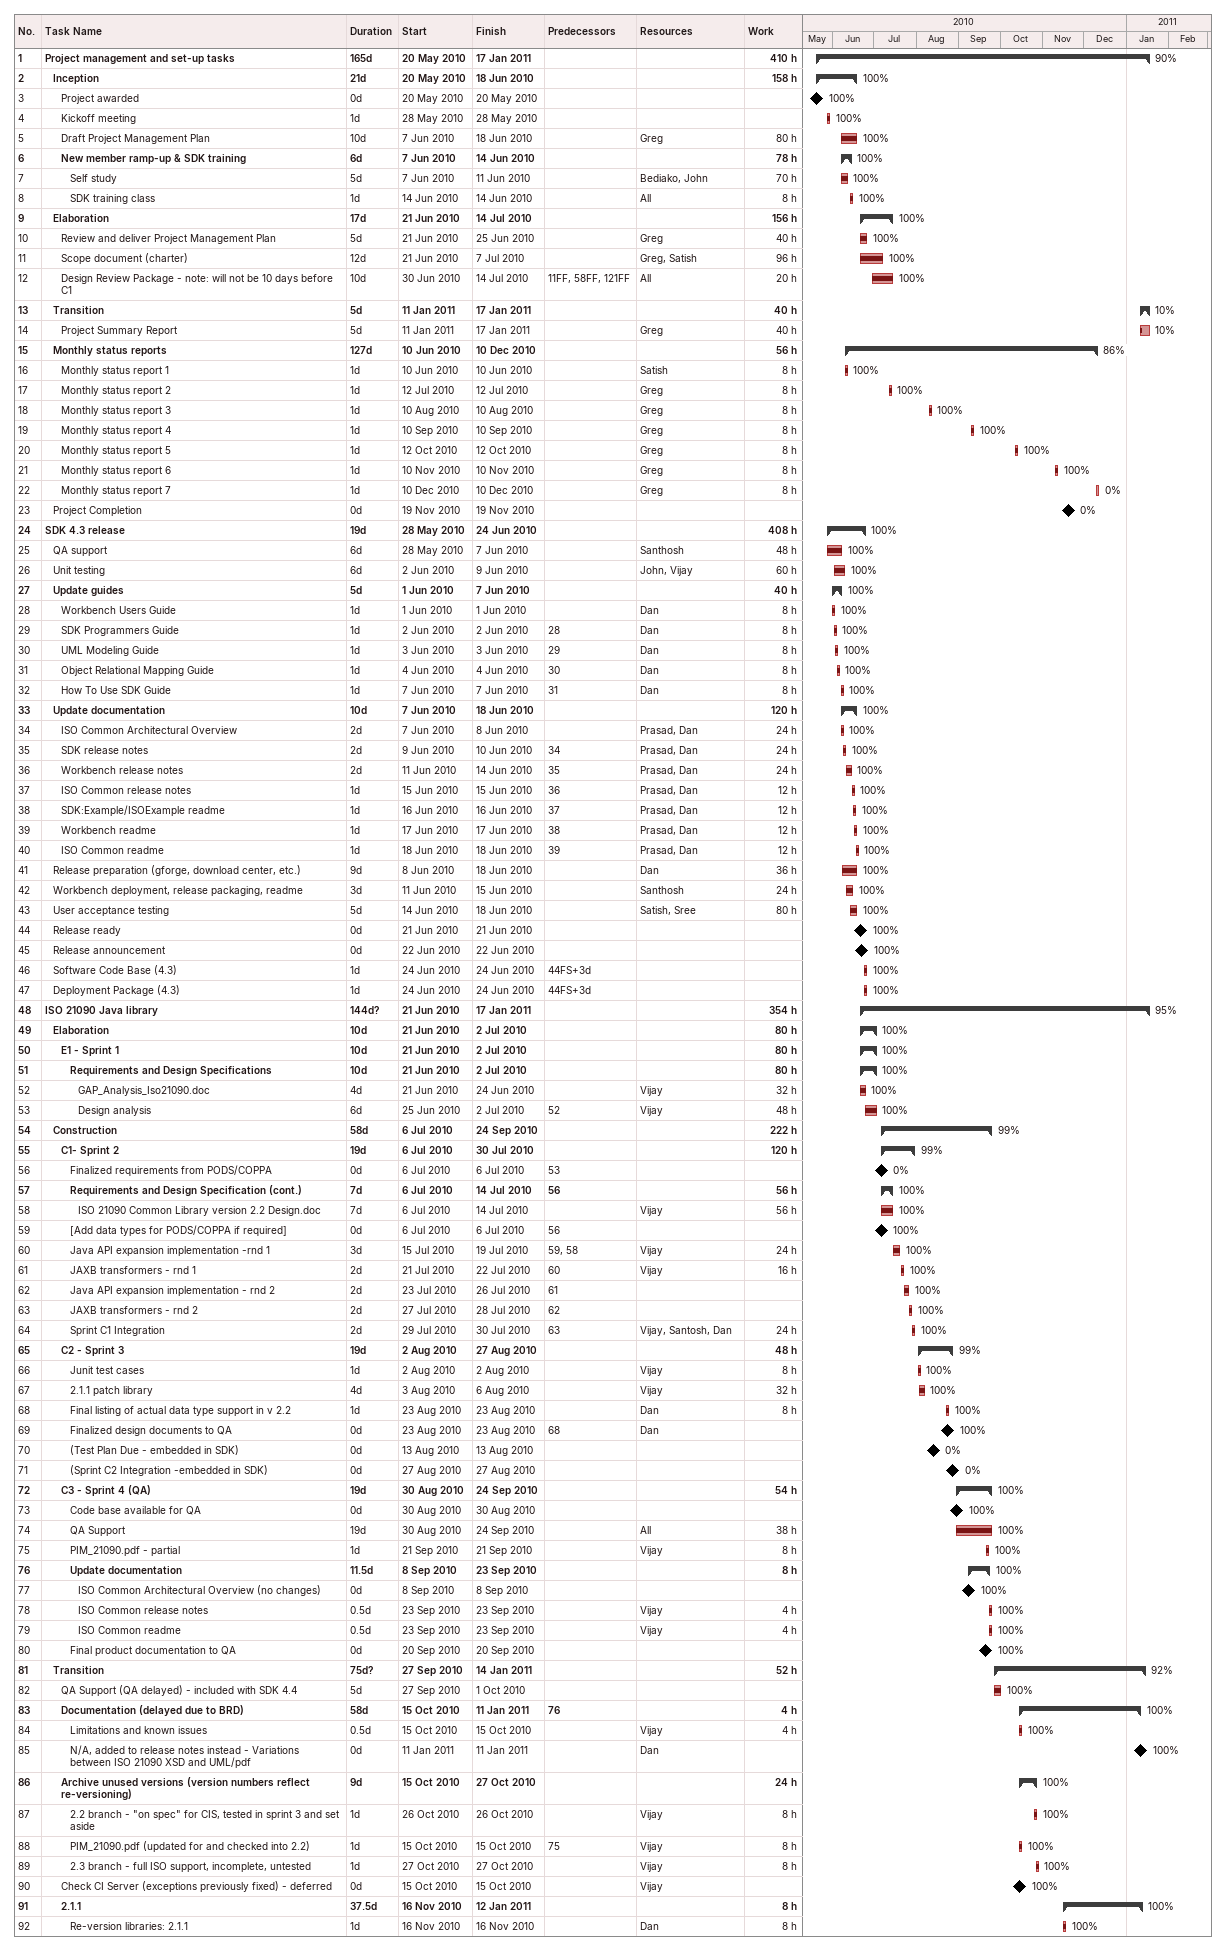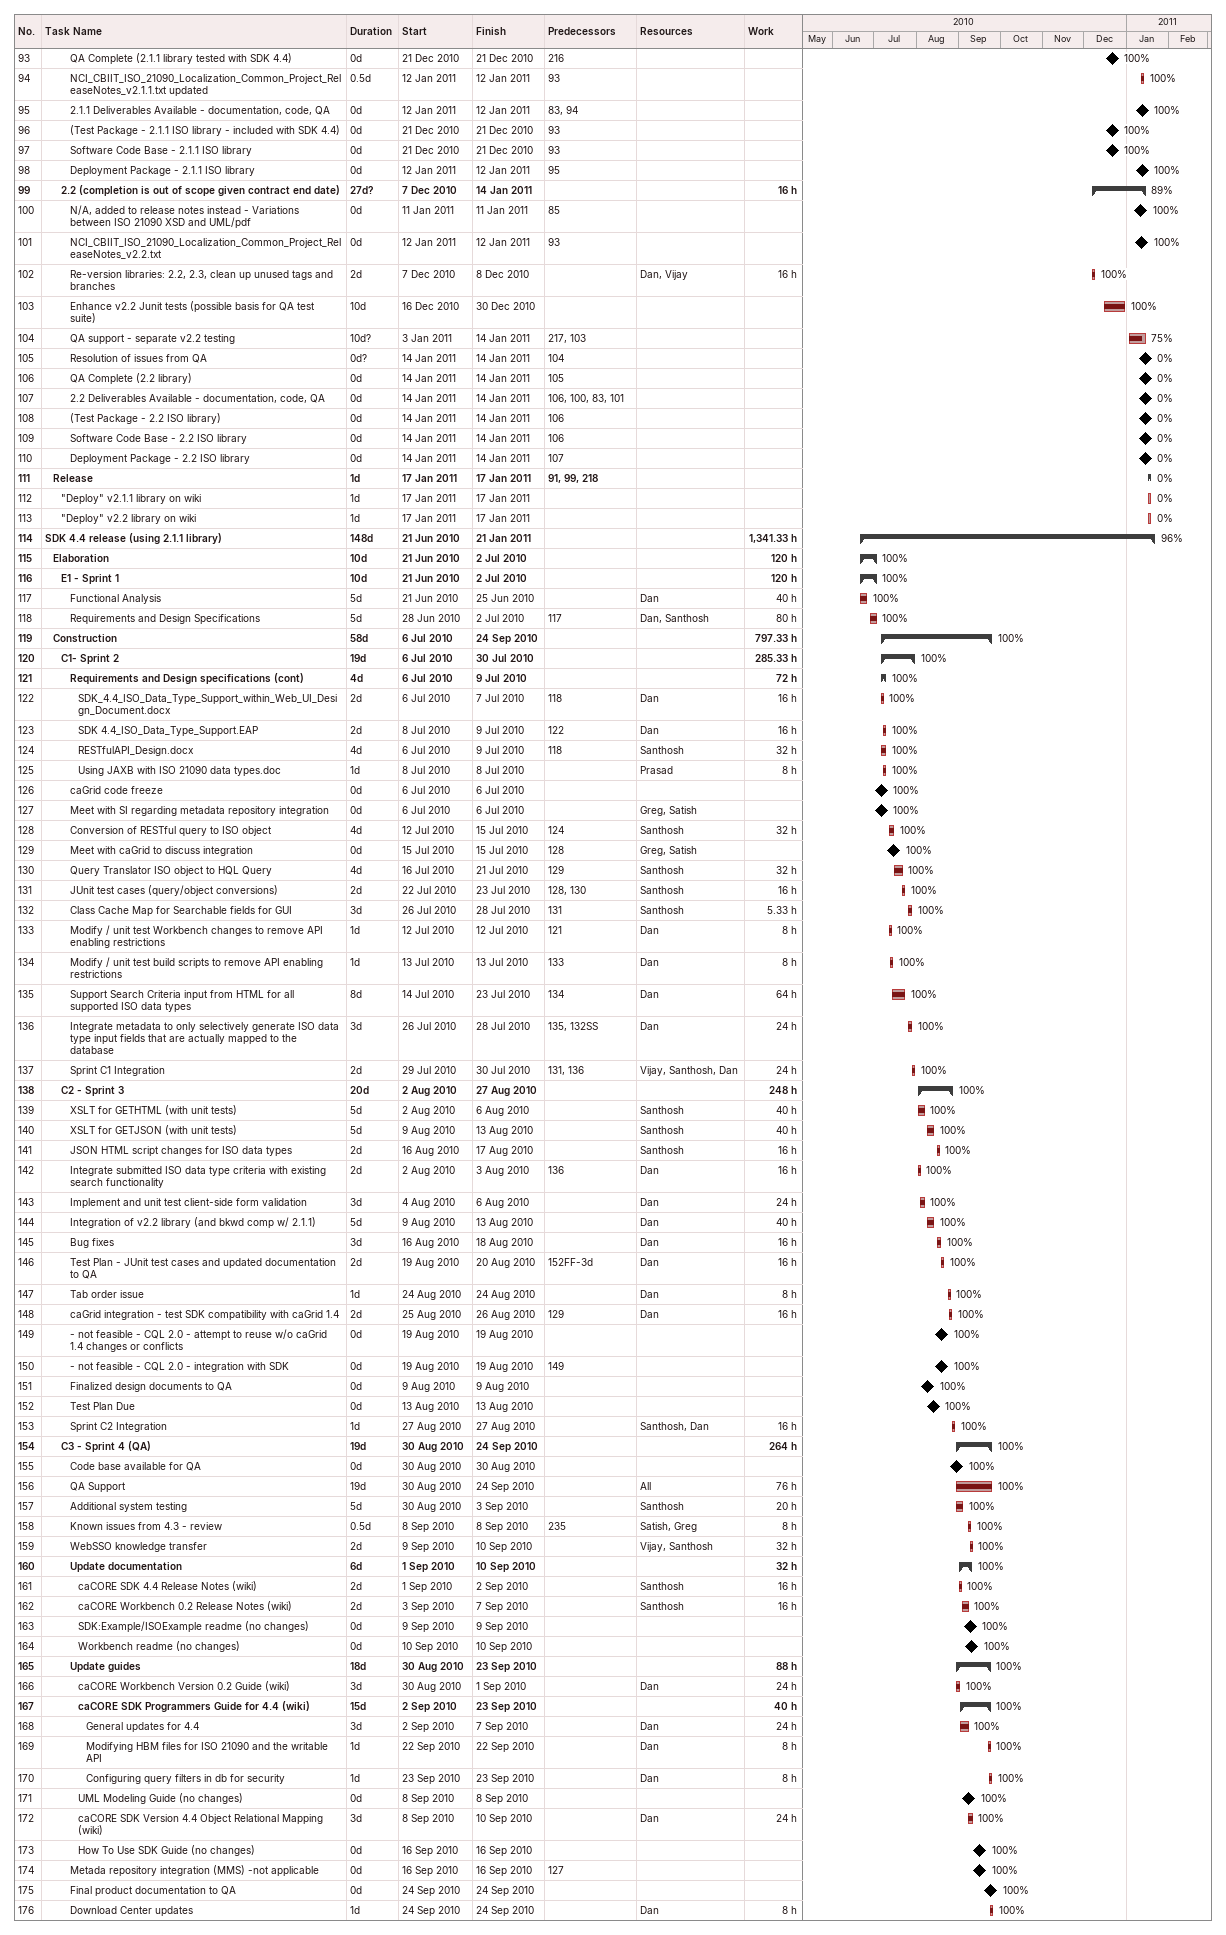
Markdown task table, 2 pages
| ID | Level | Task | Duration | Start | Finish | Predecessors | Resources | % complete | Work (h) |
|---|---|---|---|---|---|---|---|---|---|
| 1 | 1 | **Project management and set-up tasks** | 165d | 2010-05-20 | 2011-01-17 |  |  | 90 | 410 |
| 2 | 2 | **Inception** | 21d | 2010-05-20 | 2010-06-18 |  |  | 100 | 158 |
| 3 | 3 | Project awarded | 0d | 2010-05-20 | 2010-05-20 |  |  | 100 |  |
| 4 | 3 | Kickoff meeting | 1d | 2010-05-28 | 2010-05-28 |  |  | 100 |  |
| 5 | 3 | Draft Project Management Plan | 10d | 2010-06-07 | 2010-06-18 |  | Greg | 100 | 80 |
| 6 | 3 | **New member ramp-up & SDK training** | 6d | 2010-06-07 | 2010-06-14 |  |  | 100 | 78 |
| 7 | 4 | Self study | 5d | 2010-06-07 | 2010-06-11 |  | Bediako, John | 100 | 70 |
| 8 | 4 | SDK training class | 1d | 2010-06-14 | 2010-06-14 |  | All | 100 | 8 |
| 9 | 2 | **Elaboration** | 17d | 2010-06-21 | 2010-07-14 |  |  | 100 | 156 |
| 10 | 3 | Review and deliver Project Management Plan | 5d | 2010-06-21 | 2010-06-25 |  | Greg | 100 | 40 |
| 11 | 3 | Scope document (charter) | 12d | 2010-06-21 | 2010-07-07 |  | Greg, Satish | 100 | 96 |
| 12 | 3 | Design Review Package - note: will not be 10 days before C1 | 10d | 2010-06-30 | 2010-07-14 | 11FF, 58FF, 121FF | All | 100 | 20 |
| 13 | 2 | **Transition** | 5d | 2011-01-11 | 2011-01-17 |  |  | 10 | 40 |
| 14 | 3 | Project Summary Report | 5d | 2011-01-11 | 2011-01-17 |  | Greg | 10 | 40 |
| 15 | 2 | **Monthly status reports** | 127d | 2010-06-10 | 2010-12-10 |  |  | 86 | 56 |
| 16 | 3 | Monthly status report 1 | 1d | 2010-06-10 | 2010-06-10 |  | Satish | 100 | 8 |
| 17 | 3 | Monthly status report 2 | 1d | 2010-07-12 | 2010-07-12 |  | Greg | 100 | 8 |
| 18 | 3 | Monthly status report 3 | 1d | 2010-08-10 | 2010-08-10 |  | Greg | 100 | 8 |
| 19 | 3 | Monthly status report 4 | 1d | 2010-09-10 | 2010-09-10 |  | Greg | 100 | 8 |
| 20 | 3 | Monthly status report 5 | 1d | 2010-10-12 | 2010-10-12 |  | Greg | 100 | 8 |
| 21 | 3 | Monthly status report 6 | 1d | 2010-11-10 | 2010-11-10 |  | Greg | 100 | 8 |
| 22 | 3 | Monthly status report 7 | 1d | 2010-12-10 | 2010-12-10 |  | Greg | 0 | 8 |
| 23 | 2 | Project Completion | 0d | 2010-11-19 | 2010-11-19 |  |  | 0 |  |
| 24 | 1 | **SDK 4.3 release** | 19d | 2010-05-28 | 2010-06-24 |  |  | 100 | 408 |
| 25 | 2 | QA support | 6d | 2010-05-28 | 2010-06-07 |  | Santhosh | 100 | 48 |
| 26 | 2 | Unit testing | 6d | 2010-06-02 | 2010-06-09 |  | John, Vijay | 100 | 60 |
| 27 | 2 | **Update guides** | 5d | 2010-06-01 | 2010-06-07 |  |  | 100 | 40 |
| 28 | 3 | Workbench Users Guide | 1d | 2010-06-01 | 2010-06-01 |  | Dan | 100 | 8 |
| 29 | 3 | SDK Programmers Guide | 1d | 2010-06-02 | 2010-06-02 | 28 | Dan | 100 | 8 |
| 30 | 3 | UML Modeling Guide | 1d | 2010-06-03 | 2010-06-03 | 29 | Dan | 100 | 8 |
| 31 | 3 | Object Relational Mapping Guide | 1d | 2010-06-04 | 2010-06-04 | 30 | Dan | 100 | 8 |
| 32 | 3 | How To Use SDK Guide | 1d | 2010-06-07 | 2010-06-07 | 31 | Dan | 100 | 8 |
| 33 | 2 | **Update documentation** | 10d | 2010-06-07 | 2010-06-18 |  |  | 100 | 120 |
| 34 | 3 | ISO Common Architectural Overview | 2d | 2010-06-07 | 2010-06-08 |  | Prasad, Dan | 100 | 24 |
| 35 | 3 | SDK release notes | 2d | 2010-06-09 | 2010-06-10 | 34 | Prasad, Dan | 100 | 24 |
| 36 | 3 | Workbench release notes | 2d | 2010-06-11 | 2010-06-14 | 35 | Prasad, Dan | 100 | 24 |
| 37 | 3 | ISO Common release notes | 1d | 2010-06-15 | 2010-06-15 | 36 | Prasad, Dan | 100 | 12 |
| 38 | 3 | SDK:Example/ISOExample readme | 1d | 2010-06-16 | 2010-06-16 | 37 | Prasad, Dan | 100 | 12 |
| 39 | 3 | Workbench readme | 1d | 2010-06-17 | 2010-06-17 | 38 | Prasad, Dan | 100 | 12 |
| 40 | 3 | ISO Common readme | 1d | 2010-06-18 | 2010-06-18 | 39 | Prasad, Dan | 100 | 12 |
| 41 | 2 | Release preparation (gforge, download center, etc.) | 9d | 2010-06-08 | 2010-06-18 |  | Dan | 100 | 36 |
| 42 | 2 | Workbench deployment, release packaging, readme | 3d | 2010-06-11 | 2010-06-15 |  | Santhosh | 100 | 24 |
| 43 | 2 | User acceptance testing | 5d | 2010-06-14 | 2010-06-18 |  | Satish, Sree | 100 | 80 |
| 44 | 2 | Release ready | 0d | 2010-06-21 | 2010-06-21 |  |  | 100 |  |
| 45 | 2 | Release announcement | 0d | 2010-06-22 | 2010-06-22 |  |  | 100 |  |
| 46 | 2 | Software Code Base (4.3) | 1d | 2010-06-24 | 2010-06-24 | 44FS+3d |  | 100 |  |
| 47 | 2 | Deployment Package (4.3) | 1d | 2010-06-24 | 2010-06-24 | 44FS+3d |  | 100 |  |
| 48 | 1 | **ISO 21090 Java library** | 144d? | 2010-06-21 | 2011-01-17 |  |  | 95 | 354 |
| 49 | 2 | **Elaboration** | 10d | 2010-06-21 | 2010-07-02 |  |  | 100 | 80 |
| 50 | 3 | **E1 - Sprint 1** | 10d | 2010-06-21 | 2010-07-02 |  |  | 100 | 80 |
| 51 | 4 | **Requirements and Design Specifications** | 10d | 2010-06-21 | 2010-07-02 |  |  | 100 | 80 |
| 52 | 5 | GAP_Analysis_Iso21090.doc | 4d | 2010-06-21 | 2010-06-24 |  | Vijay | 100 | 32 |
| 53 | 5 | Design analysis | 6d | 2010-06-25 | 2010-07-02 | 52 | Vijay | 100 | 48 |
| 54 | 2 | **Construction** | 58d | 2010-07-06 | 2010-09-24 |  |  | 99 | 222 |
| 55 | 3 | **C1- Sprint 2** | 19d | 2010-07-06 | 2010-07-30 |  |  | 99 | 120 |
| 56 | 4 | Finalized requirements from PODS/COPPA | 0d | 2010-07-06 | 2010-07-06 | 53 |  | 0 |  |
| 57 | 4 | **Requirements and Design Specification (cont.)** | 7d | 2010-07-06 | 2010-07-14 | 56 |  | 100 | 56 |
| 58 | 5 | ISO 21090 Common Library version 2.2 Design.doc | 7d | 2010-07-06 | 2010-07-14 |  | Vijay | 100 | 56 |
| 59 | 4 | [Add data types for PODS/COPPA if required] | 0d | 2010-07-06 | 2010-07-06 | 56 |  | 100 |  |
| 60 | 4 | Java API expansion implementation -rnd 1 | 3d | 2010-07-15 | 2010-07-19 | 59, 58 | Vijay | 100 | 24 |
| 61 | 4 | JAXB transformers - rnd 1 | 2d | 2010-07-21 | 2010-07-22 | 60 | Vijay | 100 | 16 |
| 62 | 4 | Java API expansion implementation - rnd 2 | 2d | 2010-07-23 | 2010-07-26 | 61 |  | 100 |  |
| 63 | 4 | JAXB transformers - rnd 2 | 2d | 2010-07-27 | 2010-07-28 | 62 |  | 100 |  |
| 64 | 4 | Sprint C1 Integration | 2d | 2010-07-29 | 2010-07-30 | 63 | Vijay, Santosh, Dan | 100 | 24 |
| 65 | 3 | **C2 - Sprint 3** | 19d | 2010-08-02 | 2010-08-27 |  |  | 99 | 48 |
| 66 | 4 | Junit test cases | 1d | 2010-08-02 | 2010-08-02 |  | Vijay | 100 | 8 |
| 67 | 4 | 2.1.1 patch library | 4d | 2010-08-03 | 2010-08-06 |  | Vijay | 100 | 32 |
| 68 | 4 | Final listing of actual data type support in v 2.2 | 1d | 2010-08-23 | 2010-08-23 |  | Dan | 100 | 8 |
| 69 | 4 | Finalized design documents to QA | 0d | 2010-08-23 | 2010-08-23 | 68 | Dan | 100 |  |
| 70 | 4 | (Test Plan Due - embedded in SDK) | 0d | 2010-08-13 | 2010-08-13 |  |  | 0 |  |
| 71 | 4 | (Sprint C2 Integration -embedded in SDK) | 0d | 2010-08-27 | 2010-08-27 |  |  | 0 |  |
| 72 | 3 | **C3 - Sprint 4 (QA)** | 19d | 2010-08-30 | 2010-09-24 |  |  | 100 | 54 |
| 73 | 4 | Code base available for QA | 0d | 2010-08-30 | 2010-08-30 |  |  | 100 |  |
| 74 | 4 | QA Support | 19d | 2010-08-30 | 2010-09-24 |  | All | 100 | 38 |
| 75 | 4 | PIM_21090.pdf - partial | 1d | 2010-09-21 | 2010-09-21 |  | Vijay | 100 | 8 |
| 76 | 4 | **Update documentation** | 11.5d | 2010-09-08 | 2010-09-23 |  |  | 100 | 8 |
| 77 | 5 | ISO Common Architectural Overview (no changes) | 0d | 2010-09-08 | 2010-09-08 |  |  | 100 |  |
| 78 | 5 | ISO Common release notes | 0.5d | 2010-09-23 | 2010-09-23 |  | Vijay | 100 | 4 |
| 79 | 5 | ISO Common readme | 0.5d | 2010-09-23 | 2010-09-23 |  | Vijay | 100 | 4 |
| 80 | 4 | Final product documentation to QA | 0d | 2010-09-20 | 2010-09-20 |  |  | 100 |  |
| 81 | 2 | **Transition** | 75d? | 2010-09-27 | 2011-01-14 |  |  | 92 | 52 |
| 82 | 3 | QA Support (QA delayed) - included with SDK 4.4 | 5d | 2010-09-27 | 2010-10-01 |  |  | 100 |  |
| 83 | 3 | **Documentation (delayed due to BRD)** | 58d | 2010-10-15 | 2011-01-11 | 76 |  | 100 | 4 |
| 84 | 4 | Limitations and known issues | 0.5d | 2010-10-15 | 2010-10-15 |  | Vijay | 100 | 4 |
| 85 | 4 | N/A, added to release notes instead - Variations between ISO 21090 XSD and UML/pdf | 0d | 2011-01-11 | 2011-01-11 |  | Dan | 100 |  |
| 86 | 3 | **Archive unused versions (version numbers reflect re-versioning)** | 9d | 2010-10-15 | 2010-10-27 |  |  | 100 | 24 |
| 87 | 4 | 2.2 branch - "on spec" for CIS, tested in sprint 3 and set aside | 1d | 2010-10-26 | 2010-10-26 |  | Vijay | 100 | 8 |
| 88 | 4 | PIM_21090.pdf (updated for and checked into 2.2) | 1d | 2010-10-15 | 2010-10-15 | 75 | Vijay | 100 | 8 |
| 89 | 4 | 2.3 branch - full ISO support, incomplete, untested | 1d | 2010-10-27 | 2010-10-27 |  | Vijay | 100 | 8 |
| 90 | 3 | Check CI Server (exceptions previously fixed) - deferred | 0d | 2010-10-15 | 2010-10-15 |  | Vijay | 100 |  |
| 91 | 3 | **2.1.1** | 37.5d | 2010-11-16 | 2011-01-12 |  |  | 100 | 8 |
| 92 | 4 | Re-version libraries: 2.1.1 | 1d | 2010-11-16 | 2010-11-16 |  | Dan | 100 | 8 |
| 93 | 4 | QA Complete (2.1.1 library tested with SDK 4.4) | 0d | 2010-12-21 | 2010-12-21 | 216 |  | 100 |  |
| 94 | 4 | NCI_CBIIT_ISO_21090_Localization_Common_Project_ReleaseNotes_v2.1.1.txt updated | 0.5d | 2011-01-12 | 2011-01-12 | 93 |  | 100 |  |
| 95 | 4 | 2.1.1 Deliverables Available - documentation, code, QA | 0d | 2011-01-12 | 2011-01-12 | 83, 94 |  | 100 |  |
| 96 | 4 | (Test Package - 2.1.1 ISO library - included with SDK 4.4) | 0d | 2010-12-21 | 2010-12-21 | 93 |  | 100 |  |
| 97 | 4 | Software Code Base - 2.1.1 ISO library | 0d | 2010-12-21 | 2010-12-21 | 93 |  | 100 |  |
| 98 | 4 | Deployment Package - 2.1.1 ISO library | 0d | 2011-01-12 | 2011-01-12 | 95 |  | 100 |  |
| 99 | 3 | **2.2 (completion is out of scope given contract end date)** | 27d? | 2010-12-07 | 2011-01-14 |  |  | 89 | 16 |
| 100 | 4 | N/A, added to release notes instead - Variations between ISO 21090 XSD and UML/pdf | 0d | 2011-01-11 | 2011-01-11 | 85 |  | 100 |  |
| 101 | 4 | NCI_CBIIT_ISO_21090_Localization_Common_Project_ReleaseNotes_v2.2.txt | 0d | 2011-01-12 | 2011-01-12 | 93 |  | 100 |  |
| 102 | 4 | Re-version libraries: 2.2, 2.3, clean up unused tags and branches | 2d | 2010-12-07 | 2010-12-08 |  | Dan, Vijay | 100 | 16 |
| 103 | 4 | Enhance v2.2 Junit tests (possible basis for QA test suite) | 10d | 2010-12-16 | 2010-12-30 |  |  | 100 |  |
| 104 | 4 | QA support - separate v2.2 testing | 10d? | 2011-01-03 | 2011-01-14 | 217, 103 |  | 75 |  |
| 105 | 4 | Resolution of issues from QA | 0d? | 2011-01-14 | 2011-01-14 | 104 |  | 0 |  |
| 106 | 4 | QA Complete (2.2 library) | 0d | 2011-01-14 | 2011-01-14 | 105 |  | 0 |  |
| 107 | 4 | 2.2 Deliverables Available - documentation, code, QA | 0d | 2011-01-14 | 2011-01-14 | 106, 100, 83, 101 |  | 0 |  |
| 108 | 4 | (Test Package - 2.2 ISO library) | 0d | 2011-01-14 | 2011-01-14 | 106 |  | 0 |  |
| 109 | 4 | Software Code Base - 2.2 ISO library | 0d | 2011-01-14 | 2011-01-14 | 106 |  | 0 |  |
| 110 | 4 | Deployment Package - 2.2 ISO library | 0d | 2011-01-14 | 2011-01-14 | 107 |  | 0 |  |
| 111 | 2 | **Release** | 1d | 2011-01-17 | 2011-01-17 | 91, 99, 218 |  | 0 |  |
| 112 | 3 | "Deploy" v2.1.1 library on wiki | 1d | 2011-01-17 | 2011-01-17 |  |  | 0 |  |
| 113 | 3 | "Deploy" v2.2 library on wiki | 1d | 2011-01-17 | 2011-01-17 |  |  | 0 |  |
| 114 | 1 | **SDK 4.4 release (using 2.1.1 library)** | 148d | 2010-06-21 | 2011-01-21 |  |  | 96 | 1341.33 |
| 115 | 2 | **Elaboration** | 10d | 2010-06-21 | 2010-07-02 |  |  | 100 | 120 |
| 116 | 3 | **E1 - Sprint 1** | 10d | 2010-06-21 | 2010-07-02 |  |  | 100 | 120 |
| 117 | 4 | Functional Analysis | 5d | 2010-06-21 | 2010-06-25 |  | Dan | 100 | 40 |
| 118 | 4 | Requirements and Design Specifications | 5d | 2010-06-28 | 2010-07-02 | 117 | Dan, Santhosh | 100 | 80 |
| 119 | 2 | **Construction** | 58d | 2010-07-06 | 2010-09-24 |  |  | 100 | 797.33 |
| 120 | 3 | **C1- Sprint 2** | 19d | 2010-07-06 | 2010-07-30 |  |  | 100 | 285.33 |
| 121 | 4 | **Requirements and Design specifications (cont)** | 4d | 2010-07-06 | 2010-07-09 |  |  | 100 | 72 |
| 122 | 5 | SDK_4.4_ISO_Data_Type_Support_within_Web_UI_Design_Document.docx | 2d | 2010-07-06 | 2010-07-07 | 118 | Dan | 100 | 16 |
| 123 | 5 | SDK 4.4_ISO_Data_Type_Support.EAP | 2d | 2010-07-08 | 2010-07-09 | 122 | Dan | 100 | 16 |
| 124 | 5 | RESTfulAPI_Design.docx | 4d | 2010-07-06 | 2010-07-09 | 118 | Santhosh | 100 | 32 |
| 125 | 5 | Using JAXB with ISO 21090 data types.doc | 1d | 2010-07-08 | 2010-07-08 |  | Prasad | 100 | 8 |
| 126 | 4 | caGrid code freeze | 0d | 2010-07-06 | 2010-07-06 |  |  | 100 |  |
| 127 | 4 | Meet with SI regarding metadata repository integration | 0d | 2010-07-06 | 2010-07-06 |  | Greg, Satish | 100 |  |
| 128 | 4 | Conversion of RESTful query to ISO object | 4d | 2010-07-12 | 2010-07-15 | 124 | Santhosh | 100 | 32 |
| 129 | 4 | Meet with caGrid to discuss integration | 0d | 2010-07-15 | 2010-07-15 | 128 | Greg, Satish | 100 |  |
| 130 | 4 | Query Translator ISO object to HQL Query | 4d | 2010-07-16 | 2010-07-21 | 129 | Santhosh | 100 | 32 |
| 131 | 4 | JUnit test cases (query/object conversions) | 2d | 2010-07-22 | 2010-07-23 | 128, 130 | Santhosh | 100 | 16 |
| 132 | 4 | Class Cache Map for Searchable fields for GUI | 3d | 2010-07-26 | 2010-07-28 | 131 | Santhosh | 100 | 5.33 |
| 133 | 4 | Modify / unit test Workbench changes to remove API enabling restrictions | 1d | 2010-07-12 | 2010-07-12 | 121 | Dan | 100 | 8 |
| 134 | 4 | Modify / unit test build scripts to remove API enabling restrictions | 1d | 2010-07-13 | 2010-07-13 | 133 | Dan | 100 | 8 |
| 135 | 4 | Support Search Criteria input from HTML for all supported ISO data types | 8d | 2010-07-14 | 2010-07-23 | 134 | Dan | 100 | 64 |
| 136 | 4 | Integrate metadata to only selectively generate ISO data type input fields that are actually mapped to the database | 3d | 2010-07-26 | 2010-07-28 | 135, 132SS | Dan | 100 | 24 |
| 137 | 4 | Sprint C1 Integration | 2d | 2010-07-29 | 2010-07-30 | 131, 136 | Vijay, Santhosh, Dan | 100 | 24 |
| 138 | 3 | **C2 - Sprint 3** | 20d | 2010-08-02 | 2010-08-27 |  |  | 100 | 248 |
| 139 | 4 | XSLT for GETHTML (with unit tests) | 5d | 2010-08-02 | 2010-08-06 |  | Santhosh | 100 | 40 |
| 140 | 4 | XSLT for GETJSON (with unit tests) | 5d | 2010-08-09 | 2010-08-13 |  | Santhosh | 100 | 40 |
| 141 | 4 | JSON HTML script changes for ISO data types | 2d | 2010-08-16 | 2010-08-17 |  | Santhosh | 100 | 16 |
| 142 | 4 | Integrate submitted ISO data type criteria with existing search functionality | 2d | 2010-08-02 | 2010-08-03 | 136 | Dan | 100 | 16 |
| 143 | 4 | Implement and unit test client-side form validation | 3d | 2010-08-04 | 2010-08-06 |  | Dan | 100 | 24 |
| 144 | 4 | Integration of v2.2 library (and bkwd comp w/ 2.1.1) | 5d | 2010-08-09 | 2010-08-13 |  | Dan | 100 | 40 |
| 145 | 4 | Bug fixes | 3d | 2010-08-16 | 2010-08-18 |  | Dan | 100 | 16 |
| 146 | 4 | Test Plan - JUnit test cases and updated documentation to QA | 2d | 2010-08-19 | 2010-08-20 | 152FF-3d | Dan | 100 | 16 |
| 147 | 4 | Tab order issue | 1d | 2010-08-24 | 2010-08-24 |  | Dan | 100 | 8 |
| 148 | 4 | caGrid integration - test SDK compatibility with caGrid 1.4 | 2d | 2010-08-25 | 2010-08-26 | 129 | Dan | 100 | 16 |
| 149 | 4 | - not feasible - CQL 2.0 - attempt to reuse w/o caGrid 1.4 changes or conflicts | 0d | 2010-08-19 | 2010-08-19 |  |  | 100 |  |
| 150 | 4 | - not feasible - CQL 2.0 - integration with SDK | 0d | 2010-08-19 | 2010-08-19 | 149 |  | 100 |  |
| 151 | 4 | Finalized design documents to QA | 0d | 2010-08-09 | 2010-08-09 |  |  | 100 |  |
| 152 | 4 | Test Plan Due | 0d | 2010-08-13 | 2010-08-13 |  |  | 100 |  |
| 153 | 4 | Sprint C2 Integration | 1d | 2010-08-27 | 2010-08-27 |  | Santhosh, Dan | 100 | 16 |
| 154 | 3 | **C3 - Sprint 4 (QA)** | 19d | 2010-08-30 | 2010-09-24 |  |  | 100 | 264 |
| 155 | 4 | Code base available for QA | 0d | 2010-08-30 | 2010-08-30 |  |  | 100 |  |
| 156 | 4 | QA Support | 19d | 2010-08-30 | 2010-09-24 |  | All | 100 | 76 |
| 157 | 4 | Additional system testing | 5d | 2010-08-30 | 2010-09-03 |  | Santhosh | 100 | 20 |
| 158 | 4 | Known issues from 4.3 - review | 0.5d | 2010-09-08 | 2010-09-08 | 235 | Satish, Greg | 100 | 8 |
| 159 | 4 | WebSSO knowledge transfer | 2d | 2010-09-09 | 2010-09-10 |  | Vijay, Santhosh | 100 | 32 |
| 160 | 4 | **Update documentation** | 6d | 2010-09-01 | 2010-09-10 |  |  | 100 | 32 |
| 161 | 5 | caCORE SDK 4.4 Release Notes (wiki) | 2d | 2010-09-01 | 2010-09-02 |  | Santhosh | 100 | 16 |
| 162 | 5 | caCORE Workbench 0.2 Release Notes (wiki) | 2d | 2010-09-03 | 2010-09-07 |  | Santhosh | 100 | 16 |
| 163 | 5 | SDK:Example/ISOExample readme (no changes) | 0d | 2010-09-09 | 2010-09-09 |  |  | 100 |  |
| 164 | 5 | Workbench readme (no changes) | 0d | 2010-09-10 | 2010-09-10 |  |  | 100 |  |
| 165 | 4 | **Update guides** | 18d | 2010-08-30 | 2010-09-23 |  |  | 100 | 88 |
| 166 | 5 | caCORE Workbench Version 0.2 Guide (wiki) | 3d | 2010-08-30 | 2010-09-01 |  | Dan | 100 | 24 |
| 167 | 5 | **caCORE SDK Programmers Guide for 4.4 (wiki)** | 15d | 2010-09-02 | 2010-09-23 |  |  | 100 | 40 |
| 168 | 6 | General updates for 4.4 | 3d | 2010-09-02 | 2010-09-07 |  | Dan | 100 | 24 |
| 169 | 6 | Modifying HBM files for ISO 21090 and the writable API | 1d | 2010-09-22 | 2010-09-22 |  | Dan | 100 | 8 |
| 170 | 6 | Configuring query filters in db for security | 1d | 2010-09-23 | 2010-09-23 |  | Dan | 100 | 8 |
| 171 | 5 | UML Modeling Guide (no changes) | 0d | 2010-09-08 | 2010-09-08 |  |  | 100 |  |
| 172 | 5 | caCORE SDK Version 4.4 Object Relational Mapping (wiki) | 3d | 2010-09-08 | 2010-09-10 |  | Dan | 100 | 24 |
| 173 | 5 | How To Use SDK Guide (no changes) | 0d | 2010-09-16 | 2010-09-16 |  |  | 100 |  |
| 174 | 4 | Metada repository integration (MMS) -not applicable | 0d | 2010-09-16 | 2010-09-16 | 127 |  | 100 |  |
| 175 | 4 | Final product documentation to QA | 0d | 2010-09-24 | 2010-09-24 |  |  | 100 |  |
| 176 | 4 | Download Center updates | 1d | 2010-09-24 | 2010-09-24 |  | Dan | 100 | 8 |
